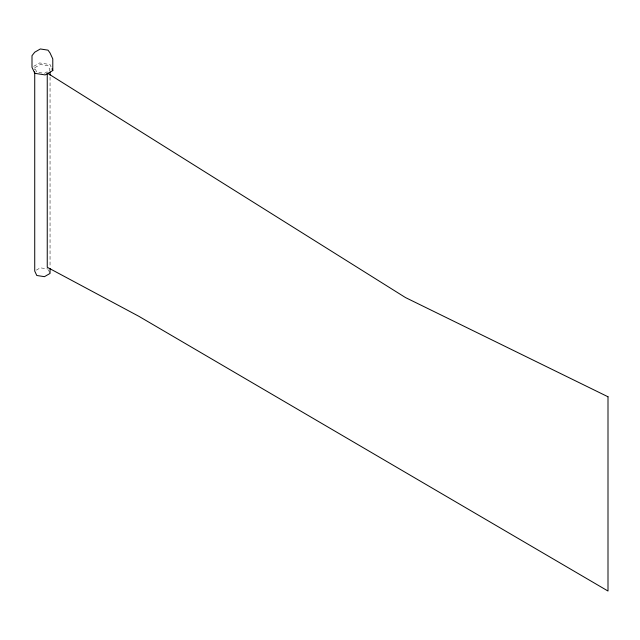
<?xml version="1.0" encoding="UTF-8"?>
<svg xmlns="http://www.w3.org/2000/svg" width="640" height="640" viewBox="0 0 640 640"><rect width="100%" height="100%" fill="white"/><g stroke="black" fill="none" stroke-linecap="round" stroke-linejoin="round"><path stroke-width="0.48" stroke-dasharray="3.2 2.4" d="M33.688 66.352L39.608 62.936L50 64.544L51.192 67.112M34.728 67.744L40.336 64.512L48 65.696L50.048 70.12L44.44 73.352L36.784 72.168L34.728 67.744L34.728 69.744M36.336 270.136L40.336 267.824L48 269.008M48.408 269.896L49.64 272.552M50.048 77.096L50.048 267.456"/><path stroke-width="0.96" d="M52.784 70.536L45.176 74.928L34.784 73.32L32 67.328L32 55.672L34.728 52.208L40.336 48.968L48 50.152L50 52.888L52.784 58.888L52.784 70.536L51.984 68.824M50.048 72.112L50.048 75.104M50.048 268.448L50.048 273.432L44.44 276.672L36.784 275.488L34.728 271.064L34.728 71.736M608 396.776L405.472 297.56L47.248 73.032L47.248 267.28L138.84 316.296L608 591.032L608 396.776"/></g></svg>
